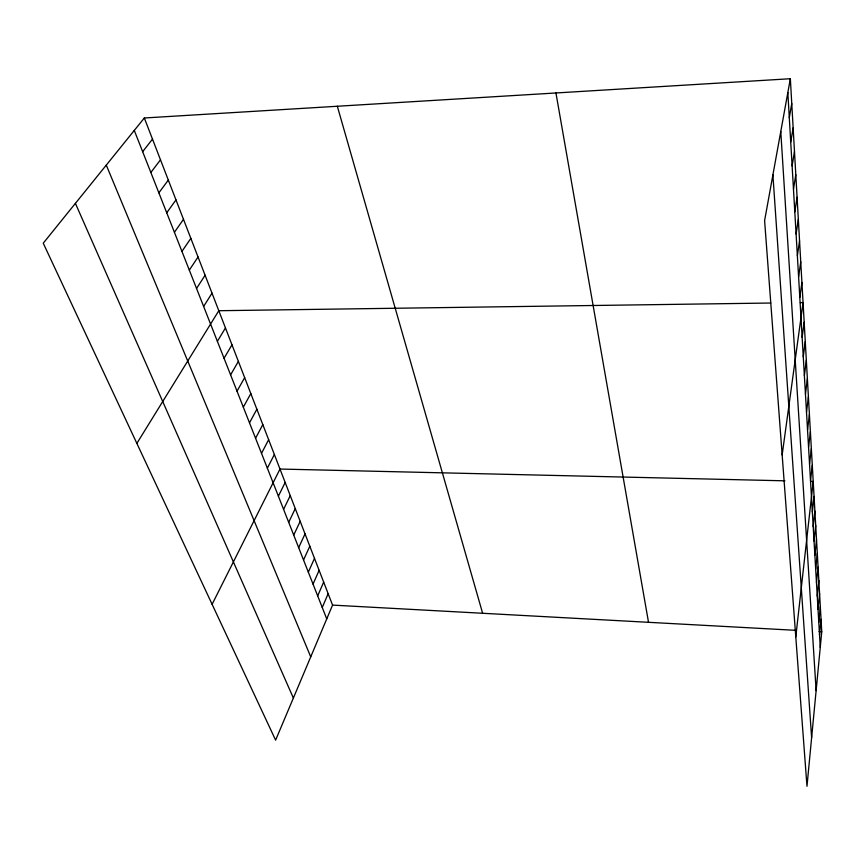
<?xml version="1.0" encoding="UTF-8"?>
<svg xmlns="http://www.w3.org/2000/svg" width="865" height="865" viewBox="0 0 865 865"><rect width="100%" height="100%" fill="white"/><g stroke="black" fill="none" stroke-linecap="round" stroke-linejoin="round"><path stroke-width="1.3" d="M790.351 78.726L821.75 631.753L806.98 786.274L764.606 220.629L790.351 78.726L144.325 117.986L43.25 243.195L275.621 740.137L332.56 605.1L144.325 117.986M818.787 622.205L820.323 606.56M819.523 634.91L821.036 619.264M818.03 609.284L819.587 593.628M817.263 596.136L818.841 580.48M816.474 582.74L818.074 567.094M815.684 569.116L817.306 553.459M814.873 555.233L816.517 539.587M814.041 541.09L815.717 525.455M813.197 526.688L814.895 511.064M812.343 512.015L814.062 496.413M795.789 636.91L813.219 481.481L810.646 481.416M810.516 480.778L812.289 465.219M809.543 464.159L811.348 448.632M808.559 447.194L810.386 431.7M807.542 429.862L809.413 414.411M806.504 412.162L808.407 396.754M805.456 394.083L807.38 378.719M804.374 375.605L806.331 360.305M803.271 356.726L805.272 341.48M802.136 337.415L804.18 322.245M782.155 454.936L803.055 302.577L800.363 302.609M799.801 297.484L801.92 282.466M798.6 276.822L800.752 261.89M797.368 255.683L799.552 240.848M796.103 234.037L798.33 219.31M794.805 211.871L797.076 197.263M793.475 189.176L795.8 174.687M792.113 165.918L794.481 151.57M790.718 142.087L793.14 127.879M789.291 117.651L791.756 103.605M322.256 607.479L328.149 593.682M317.682 595.888L323.672 582.091M313.043 584.113L319.12 570.316M308.329 572.154L314.503 558.357M303.539 560.001L309.811 546.215M298.674 547.642L305.042 533.867M293.732 535.089L300.187 521.325M288.705 522.33L295.268 508.577M283.59 509.366L290.251 495.613M278.389 496.175L285.169 482.443M212.109 604.311L279.99 469.046L784.944 480.821M267.361 468.192L274.367 454.503M261.522 453.346L268.637 439.69M255.564 438.241L262.809 424.596M249.498 422.844L256.873 409.232M243.314 407.156L250.828 393.586M237.021 391.164L244.665 377.637M230.598 374.869L238.383 361.386M224.046 358.261L231.982 344.821M217.375 341.329L225.462 327.943M136.865 443.388L218.802 310.719L770.78 303.02M203.632 306.437L212.022 293.17M196.55 288.467L205.102 275.254M189.316 270.118L198.042 256.992M181.942 251.401L190.841 238.351M174.416 232.296L183.488 219.321M166.729 212.779L175.984 199.901M158.868 192.852L168.318 180.071M150.845 172.492L160.49 159.82M142.649 151.699L152.5 139.124M332.56 605.1L795.292 630.304M819.101 631.601L821.75 631.753M75.406 203.362L293.376 698.044M106.287 165.118L310.73 656.87M134.28 130.442L326.743 618.886M337.328 106.265L482.627 613.274M555.946 92.977L648.523 622.313M772.899 174.881L811.619 737.769M780.771 131.491L816.127 690.627M787.831 92.587L820.258 647.388"/></g></svg>
